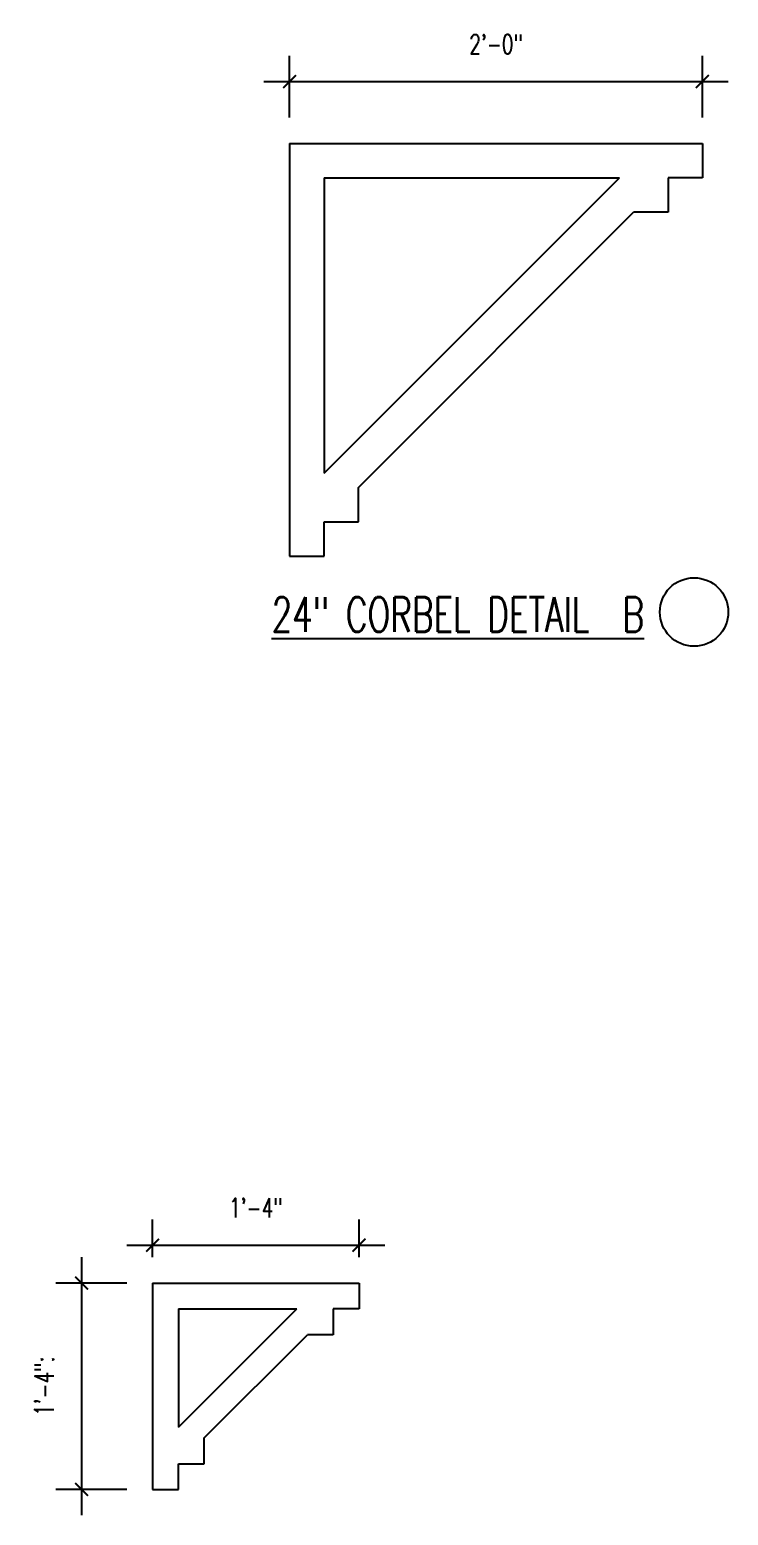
# Model space of a CAD drawing. Header units: inches. Extents: x -25328 to 8149, y -5530 to 4336.
# Drawn here: x -2921.4 to -2758.9, y -4099.5 to -3754 of the extents above; entities that cross this region are included whole.
import ezdxf

# ---------------------------------------------------------------- set-up
doc = ezdxf.new("R2010")
doc.units = ezdxf.units.IN
doc.header["$LTSCALE"] = 16
doc.header["$MEASUREMENT"] = 0
doc.layers.get('0').update_dxf_attribs({"linetype": 'CONTINUOUS'})
doc.layers.get('DEFPOINTS').update_dxf_attribs({"linetype": 'CONTINUOUS'})
for name, color, linetype in [('DIMS', 5, 'CONTINUOUS'), ('TEXT', 11, 'CONTINUOUS'), ('WALLS EXT', 6, 'CONTINUOUS')]:
    doc.layers.add(name, color=color, linetype=linetype)
doc.styles.add('PAYTAS RM', font='romans.shx', dxfattribs={"width": 0.7, "height": 4.5})
doc.styles.add('PAYTS NOTES', font='romans.shx', dxfattribs={"width": 0.7, "height": 4.5})
doc.dimstyles.new('DIM- PAYTAS', dxfattribs={"dimscale": 48, "dimtxt": 0.1, "dimasz": 0.0625, "dimexe": 0.125, "dimexo": 0.125, "dimgap": 0.125, "dimtad": 1, "dimdec": 1, "dimzin": 3, "dimdsep": 46, "dimlunit": 4, "dimtxsty": 'PAYTAS RM', "dimblk": 'ARCHTICK', "dimcen": 0.09, "dimdle": 0.125, "dimclrd": 5, "dimclre": 5, "dimclrt": 11, "dimadec": 0, "dimazin": 0, "dimtfac": 1, "dimtdec": 1, "dimtofl": 0, "dimtmove": 2, "dimatfit": 3, "dimfxl": 0, "dimfrac": 2, "dimtolj": 1, "dimtzin": 3, "dimarcsym": 0})

# ---------------------------------------------------------------- blocks, each defined once
blk = doc.blocks.new('_ArchTick')
at = {"color": 0, "linetype": 'ByBlock', "const_width": 0.15}
blk.add_lwpolyline([(-0.5, -0.5), (0.5, 0.5)], dxfattribs=at)
blk = doc.blocks.new('*D1395')
at = {"layer": 'DEFPOINTS', "color": 0, "transparency": 16777216}
for p in [(-2764.94, -3766.09), (-2860.94, -3780.49), (-2764.94, -3780.49)]:
    blk.add_point(p, dxfattribs=at)
at = {"layer": 'DIMS', "color": 5, "lineweight": -2, "transparency": 16777216}
for p, q in [((-2860.94, -3774.49), (-2860.94, -3760.09)), ((-2764.94, -3774.49), (-2764.94, -3760.09)), ((-2866.94, -3766.09), (-2758.94, -3766.09))]:
    blk.add_line(p, q, dxfattribs=at)
at = {"layer": 'DIMS', "color": 5, "lineweight": -2, "transparency": 16777216, "xscale": 3, "yscale": 3, "zscale": 3, "rotation": 180}
blk.add_blockref('_ArchTick', (-2860.94, -3766.09), dxfattribs=at)
at = {"layer": 'DIMS', "color": 5, "lineweight": -2, "transparency": 16777216, "xscale": 3, "yscale": 3, "zscale": 3}
blk.add_blockref('_ArchTick', (-2764.94, -3766.09), dxfattribs=at)
at = {"layer": 'DIMS', "color": 11, "transparency": 16777216, "insert": (-2812.94, -3757.41), "char_height": 4.5, "attachment_point": 5, "style": 'PAYTAS RM', "bg_fill": 3, "box_fill_scale": 1.25, "bg_fill_color": 256, "bg_fill_true_color": 13158600, "bg_fill_transparency": 0}
blk.add_mtext('\\A1;2\'-0"', dxfattribs=at)
blk = doc.blocks.new('*D1396')
at = {"layer": 'DEFPOINTS', "color": 0, "transparency": 16777216}
for p in [(-2844.8, -4036.73), (-2892.8, -4045.54), (-2844.8, -4045.54)]:
    blk.add_point(p, dxfattribs=at)
at = {"layer": 'DIMS', "color": 5, "lineweight": -2, "transparency": 16777216}
for p, q in [((-2892.8, -4039.54), (-2892.8, -4030.73)), ((-2844.8, -4039.54), (-2844.8, -4030.73)), ((-2898.8, -4036.73), (-2838.8, -4036.73))]:
    blk.add_line(p, q, dxfattribs=at)
at = {"layer": 'DIMS', "color": 5, "lineweight": -2, "transparency": 16777216, "xscale": 3, "yscale": 3, "zscale": 3, "rotation": 180}
blk.add_blockref('_ArchTick', (-2892.8, -4036.73), dxfattribs=at)
at = {"layer": 'DIMS', "color": 5, "lineweight": -2, "transparency": 16777216, "xscale": 3, "yscale": 3, "zscale": 3}
blk.add_blockref('_ArchTick', (-2844.8, -4036.73), dxfattribs=at)
at = {"layer": 'DIMS', "color": 11, "transparency": 16777216, "insert": (-2868.8, -4028.05), "char_height": 4.5, "attachment_point": 5, "style": 'PAYTAS RM', "bg_fill": 3, "box_fill_scale": 1.25, "bg_fill_color": 256, "bg_fill_true_color": 13158600, "bg_fill_transparency": 0}
blk.add_mtext('\\A1;1\'-4"', dxfattribs=at)
blk = doc.blocks.new('*D1397')
at = {"layer": 'DEFPOINTS', "color": 0, "transparency": 16777216}
for p in [(-2892.8, -4045.54), (-2909.33, -4093.54), (-2892.8, -4093.54)]:
    blk.add_point(p, dxfattribs=at)
at = {"layer": 'DIMS', "color": 5, "lineweight": -2, "transparency": 16777216}
for p, q in [((-2909.33, -4039.54), (-2909.33, -4099.54)), ((-2898.8, -4045.54), (-2915.33, -4045.54)), ((-2898.8, -4093.54), (-2915.33, -4093.54))]:
    blk.add_line(p, q, dxfattribs=at)
at = {"layer": 'DIMS', "color": 5, "lineweight": -2, "transparency": 16777216, "xscale": 3, "yscale": 3, "zscale": 3}
for p, rotation in [((-2909.33, -4045.54), 90), ((-2909.33, -4093.54), 270)]:
    blk.add_blockref('_ArchTick', p, dxfattribs=dict(at, rotation=rotation))
at = {"layer": 'DIMS', "color": 11, "transparency": 16777216, "insert": (-2918.01, -4069.54), "char_height": 4.5, "attachment_point": 5, "rotation": 90, "style": 'PAYTAS RM', "bg_fill": 3, "box_fill_scale": 1.25, "bg_fill_color": 256, "bg_fill_true_color": 13158600, "bg_fill_transparency": 0}
blk.add_mtext('\\A1;1\'-4":', dxfattribs=at)

msp = doc.modelspace()

# ---------------------------------------------------------------- linework, layer by layer
at = {"layer": 'DIMS'}
msp.add_circle((-2766.87735198, -3889.46816576), 7.95920942, dxfattribs=at)
at = {"layer": 'WALLS EXT', "color": 1}
for p, q in [((-2860.93514839, -3780.48661803), (-2860.93514839, -3876.48661803)), ((-2860.93514839, -3780.48661803), (-2764.93514839, -3780.48661803)), ((-2764.93514839, -3780.48661803), (-2764.93514839, -3788.48661803)), ((-2852.93514839, -3788.48661803), (-2852.93514839, -3857.17290953)), ((-2852.93514839, -3788.48661803), (-2784.24885689, -3788.48661803)), ((-2852.93514839, -3857.17290953), (-2784.24885689, -3788.48661803)), ((-2764.93514839, -3788.48661803), (-2772.93514839, -3788.48661803)), ((-2772.93514839, -3788.48661803), (-2772.93514839, -3796.48661803)), ((-2844.93514839, -3860.48661803), (-2780.93514839, -3796.48661803)), ((-2772.93514839, -3796.48661803), (-2780.93514839, -3796.48661803)), ((-2844.93514839, -3868.48661803), (-2844.93514839, -3860.48661803)), ((-2852.93514839, -3876.48661803), (-2852.93514839, -3868.48661803)), ((-2852.93514839, -3868.48661803), (-2844.93514839, -3868.48661803)), ((-2860.93514839, -3876.48661803), (-2852.93514839, -3876.48661803)), ((-2892.8004453, -4045.53809633), (-2892.8004453, -4093.53809633)), ((-2892.8004453, -4045.53809633), (-2844.8004453, -4045.53809633)), ((-2844.8004453, -4045.53809633), (-2844.8004453, -4051.53809633)), ((-2886.8004453, -4051.53809633), (-2886.8004453, -4079.05281496)), ((-2886.8004453, -4051.53809633), (-2859.28572668, -4051.53809633)), ((-2886.8004453, -4079.05281496), (-2859.28572668, -4051.53809633)), ((-2844.8004453, -4051.53809633), (-2850.8004453, -4051.53809633)), ((-2850.8004453, -4051.53809633), (-2850.8004453, -4057.53809633)), ((-2880.8004453, -4081.53809633), (-2856.8004453, -4057.53809633)), ((-2850.8004453, -4057.53809633), (-2856.8004453, -4057.53809633)), ((-2880.8004453, -4087.53809633), (-2880.8004453, -4081.53809633)), ((-2886.8004453, -4093.53809633), (-2886.8004453, -4087.53809633)), ((-2886.8004453, -4087.53809633), (-2880.8004453, -4087.53809633)), ((-2892.8004453, -4093.53809633), (-2886.8004453, -4093.53809633))]:
    msp.add_line(p, q, dxfattribs=at)

# ---------------------------------------------------------------- texts
at = {"layer": 'TEXT', "color": 3, "style": 'PAYTS NOTES', "width": 0.7}
msp.add_text('%%U24" CORBEL DETAIL  B', height=8, dxfattribs=at).set_placement((-2865.13692933, -3894.04769052))

# ---------------------------------------------------------------- next in the draw order: dimensions: what is measured, and where the dimension line sits
at = {"layer": 'DIMS'}
for base, p1, p2, text, picture, middle in [((-2764.93514839, -3766.09282949), (-2860.93514839, -3780.48661803), (-2764.93514839, -3780.48661803), '2\'-0"', '*D1395', (-2812.93514839, -3757.41425807)), ((-2844.8004453, -4036.72941295), (-2892.8004453, -4045.53809633), (-2844.8004453, -4045.53809633), '1\'-4"', '*D1396', (-2868.8004453, -4028.05084152))]:
    dim = msp.add_linear_dim(base=base, p1=p1, p2=p2, text=text, dimstyle='DIM- PAYTAS', override={"dimtfill": 1, "dimarcsym": 2}, dxfattribs=at)
    dim.commit()
    dim.dimension.update_dxf_attribs({"geometry": picture, "text_midpoint": middle})

# ---------------------------------------------------------------- next in the draw order: dimensions: what is measured, and where the dimension line sits
dim = msp.add_linear_dim(base=(-2909.33175102, -4093.53809633), p1=(-2892.8004453, -4045.53809633), p2=(-2892.8004453, -4093.53809633), angle=90, text='1\'-4":', dimstyle='DIM- PAYTAS', override={"dimtfill": 1, "dimarcsym": 2}, dxfattribs=at)
dim.commit()
dim.dimension.update_dxf_attribs({"geometry": '*D1397', "text_midpoint": (-2918.01032245, -4069.53809633)})

doc.saveas('drawing.dxf')
